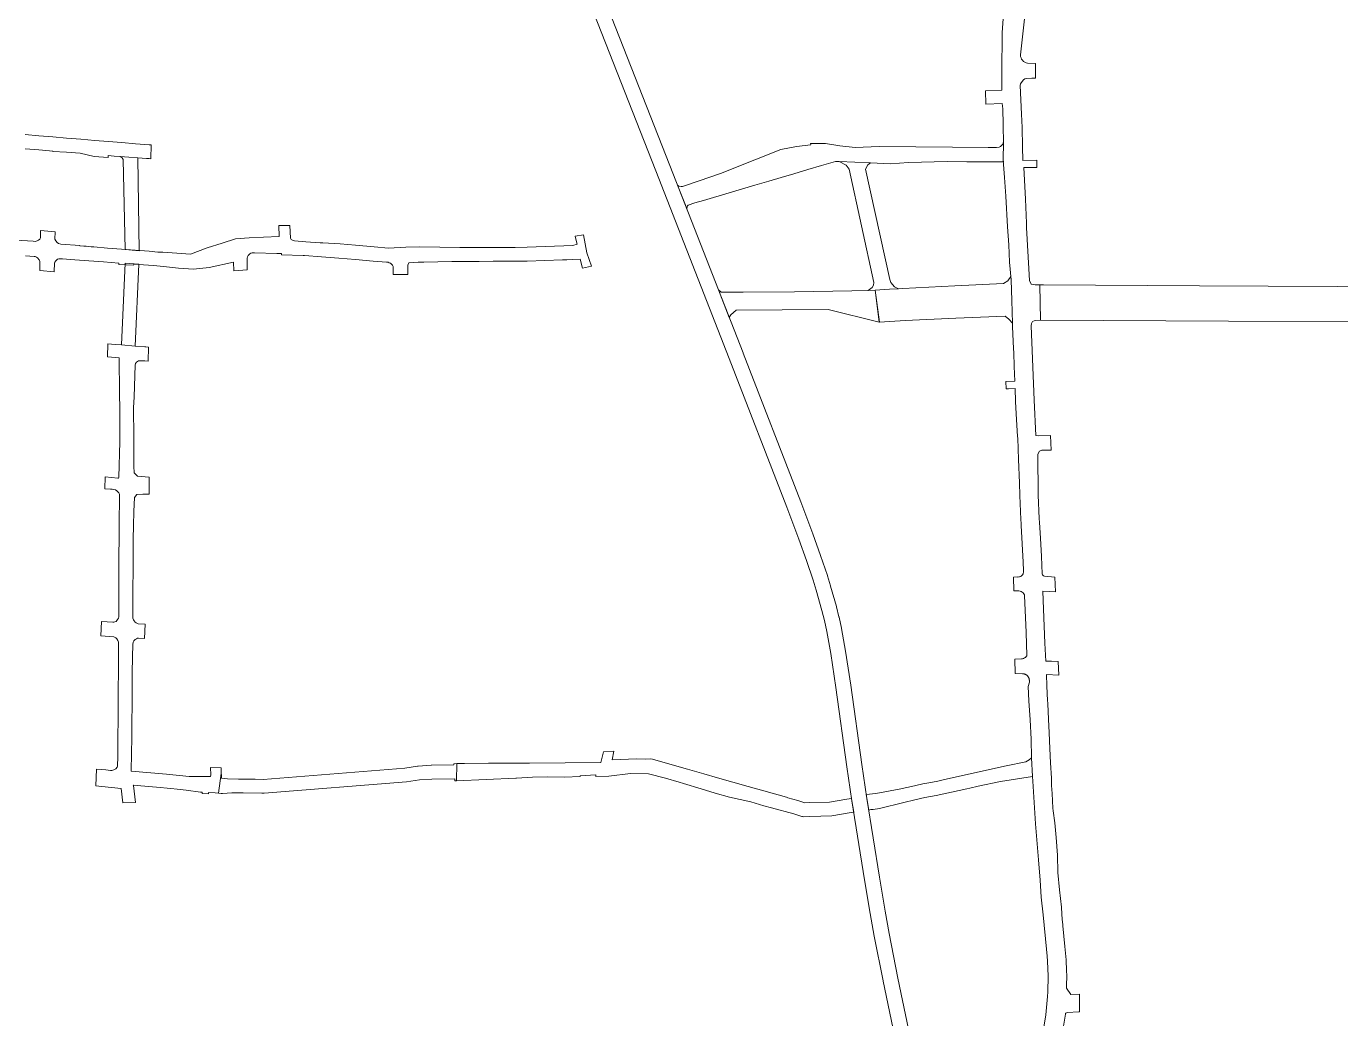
# Model space of a CAD drawing. Header units: inches. Extents: x 704148 to 723432, y 7075344 to 7101810.
# Drawn here: x 712945 to 714082, y 7084927 to 7085785 of the extents above; entities that cross this region are included whole.
import ezdxf

# ---------------------------------------------------------------- set-up
doc = ezdxf.new("R2010")
doc.units = ezdxf.units.IN
doc.header["$MEASUREMENT"] = 0
doc.layers.add('gisdb.gisadmin', color=7, linetype='Continuous', lineweight=9, true_color=0xccf5fc)

msp = doc.modelspace()

# ---------------------------------------------------------------- linework, layer by layer
at = {"layer": 'gisdb.gisadmin'}
for points in [[(713822.34, 7084899.97), (713827.15, 7084929.9), (713828.58, 7084945.78), (713828.88, 7084949.74), (713829.27, 7084963.47), (713828.74, 7084976.26), (713828.35, 7084980.73), (713827.81, 7084986.74), (713824.91, 7085016.6), (713823.28, 7085031.8), (713822.35, 7085046.423), (713820.754, 7085064.075), (713818.12, 7085095.14), (713815.87, 7085132.2), (713815.76, 7085136.21), (713814.94, 7085152.26), (713814.49, 7085168.56), (713813.5091, 7085185.1161), (713812.5332, 7085201.5872), (713811.97, 7085214.18), (713813.0283, 7085217.6864), (713812.948, 7085219.3927), (713812.9345, 7085219.6022), (713812.9136, 7085219.811), (713812.8855, 7085220.019), (713812.8501, 7085220.2258), (713812.8075, 7085220.4313), (713812.7577, 7085220.6352), (713812.7009, 7085220.8372), (713812.637, 7085221.0371), (713812.5661, 7085221.2347), (713812.4884, 7085221.4296), (713812.404, 7085221.6218), (713812.3128, 7085221.8108), (713812.2151, 7085221.9965), (713812.111, 7085222.1787), (713812.0005, 7085222.3572), (713811.8839, 7085222.5317), (713811.7612, 7085222.702), (713811.6327, 7085222.8679), (713811.4985, 7085223.0292), (713811.3586, 7085223.1857), (713811.2134, 7085223.3372), (713811.063, 7085223.4836), (713810.9076, 7085223.6246), (713810.7473, 7085223.7601), (713810.5824, 7085223.8899), (713810.413, 7085224.0138), (713810.2394, 7085224.1318), (713810.0618, 7085224.2436), (713809.8804, 7085224.3491), (713809.6954, 7085224.4482), (713809.5071, 7085224.5408), (713809.3156, 7085224.6268), (713809.1213, 7085224.706), (713808.9243, 7085224.7783), (713808.7249, 7085224.8437), (713808.5233, 7085224.9021), (713808.3198, 7085224.9534), (713808.1146, 7085224.9976), (713807.908, 7085225.0346), (713807.7003, 7085225.0643), (713807.4916, 7085225.0867), (713807.2823, 7085225.1019), (713807.0726, 7085225.1097), (713800.6321, 7085225.2363), (713800.4775, 7085237.6586), (713806.0081, 7085237.9402), (713806.9446, 7085238.0623), (713807.8503, 7085238.3299), (713808.7029, 7085238.7362), (713809.4811, 7085239.2714), (713810.1657, 7085239.922), (713810.7397, 7085240.6719), (713810.8691, 7085240.9112), (713810.0747, 7085260.7168), (713808.7946, 7085292.689), (713808.6085, 7085293.264), (713808.1303, 7085294.1731), (713807.504, 7085294.9873), (713806.7479, 7085295.6827), (713805.8844, 7085296.239), (713804.9386, 7085296.6398), (713803.9383, 7085296.8734), (713802.9128, 7085296.9329), (713799.5915, 7085296.841), (713799.1258, 7085308.7795), (713802.2692, 7085308.874), (713803.0272, 7085308.781), (713803.7902, 7085308.8108), (713804.5386, 7085308.9625), (713804.8512, 7085309.0806), (713805.0432, 7085309.153), (713805.253, 7085309.2322), (713805.9149, 7085309.613), (713806.5072, 7085310.0949), (713806.633, 7085310.2364), (713806.813, 7085310.4388), (713807.0146, 7085310.6656), (713807.2, 7085310.9575), (713807.3286, 7085311.16), (713807.424, 7085311.3102), (713807.5452, 7085311.593), (713807.7247, 7085312.0121), (713807.896, 7085312.7005), (713807.8875, 7085312.9135), (713807.8277, 7085314.4179), (713807.543, 7085321.5735), (713806.7379, 7085337.5508), (713805.8246, 7085353.3826), (713805.726, 7085355.0856), (713805.566, 7085358.6656), (713804.6712, 7085379.3327), (713804.5382, 7085390.1145), (713803.6438, 7085410.375), (713802.8304, 7085428.798), (713802.7039, 7085430.2458), (713801.631, 7085449.8537), (713801.0339, 7085460.7658), (713800.6, 7085471.91), (713794.9807, 7085471.686), (713792.7747, 7085471.5981), (713792.5257, 7085477.9825), (713800.12, 7085478.19), (713800.3443, 7085478.1995), (713799.8397, 7085490.9912), (713799.3664, 7085502.9899), (713799.2417, 7085506.1522), (713798.4824, 7085525.3993), (713798.3886, 7085528.256), (713797.764, 7085547.8911), (713797.0636, 7085565.8124), (713795.75, 7085581.17), (713795.29, 7085596.17), (713794.05, 7085611.84), (713792.66, 7085638.21), (713791.47, 7085654.47), (713790.38, 7085669.48), (713790.54, 7085685.32), (713790.35, 7085698.45), (713790.2446, 7085705.45), (713790.031, 7085708.6469), (713789.8434, 7085713.7048), (713789.49, 7085718.49), (713775.2501, 7085717.9221), (713774.8515, 7085729.4827), (713789.2373, 7085730.0418), (713789.111, 7085733.4469), (713789.2103, 7085758.7503), (713789.2158, 7085760.1681), (713789.218, 7085761.0168), (713789.2094, 7085761.3629), (713789.2283, 7085761.8766), (713789.284, 7085762.6335), (713789.45, 7085779.7), (713791.57, 7085808.74)], [(713714.3603, 7084825.1202), (713686.4095, 7084959.1884), (713686.3962, 7084959.2539), (713678.7441, 7084997.9435), (713678.7223, 7084998.0597), (713675.2415, 7085017.5118), (713675.2297, 7085017.5796), (713670.3173, 7085046.8154), (713670.3085, 7085046.869), (713659.4142, 7085115.1897), (713659.4039, 7085115.2567), (713655.0371, 7085144.6071), (713655.0282, 7085144.6695), (713645.4965, 7085213.3047), (713641.0709, 7085242.514), (713637.577, 7085261.7424), (713635.5322, 7085271.1813), (713633.382, 7085279.8655), (713628.4303, 7085297.3022), (713625.7462, 7085305.9161), (713619.9845, 7085323.1937), (713613.3476, 7085341.6478), (713602.9138, 7085369.2961), (713553.2185, 7085497.8819), (713489.6887, 7085660.1039), (713435.8887, 7085796.5641)], [(713447.992, 7085801.3085), (713501.7854, 7085664.8651), (713501.7908, 7085664.8514), (713565.3287, 7085502.6089), (713565.3392, 7085502.5818), (713615.049, 7085373.9583), (713615.0674, 7085373.9101), (713625.5282, 7085346.1903), (713625.5633, 7085346.0951), (713632.2431, 7085327.5218), (713632.2929, 7085327.3783), (713638.0989, 7085309.9676), (713638.1385, 7085309.845), (713640.8662, 7085301.0909), (713640.9133, 7085300.9329), (713645.9176, 7085283.3106), (713645.9743, 7085283.0972), (713648.1741, 7085274.2131), (713648.2173, 7085274.027), (713650.3054, 7085264.388), (713650.348, 7085264.1739), (713653.8785, 7085244.7442), (713653.9099, 7085244.5559), (713658.3558, 7085215.2124), (713658.3674, 7085215.1328), (713667.9003, 7085146.489), (713672.2573, 7085117.2033), (713683.142, 7085048.9428), (713688.0443, 7085019.7678), (713691.5086, 7085000.4078), (713699.1427, 7084961.8089), (713727.0919, 7084827.7485)], [(713808.9747, 7085794.2257), (713805.2172, 7085760.4428), (713805.3703, 7085759.1915), (713805.7268, 7085757.9824), (713806.277, 7085756.8482), (713807.0059, 7085755.8198), (713807.8938, 7085754.925), (713808.9166, 7085754.1881), (713810.0465, 7085753.6291), (713811.2528, 7085753.2633), (713818.1196, 7085753.0805), (713818.2815, 7085740.4033), (713815.14, 7085740.5), (713810.46, 7085740.2), (713809.1, 7085739.88), (713807.8, 7085738.9), (713806.6, 7085737.5), (713805.32, 7085735.48), (713805.1, 7085734.04), (713806.02, 7085709.24), (713806.83, 7085697.57), (713807.07, 7085681.1), (713807.25, 7085669.2), (713819.2731, 7085669.2838), (713819.4447, 7085662.9589), (713808.29, 7085663.01), (713809.49, 7085635.76), (713810.58, 7085614.81), (713810.43, 7085610.79), (713810.74, 7085605.9), (713813.19, 7085565.17), (713814.61, 7085562.01), (713818.021, 7085561.5261), (713821.9304, 7085561.5057), (713822.7064, 7085531.1012), (713818.56, 7085530.79), (713817.09, 7085530.51), (713815.76, 7085529.77), (713814.68, 7085528.24), (713814.47, 7085526.03), (713817.01, 7085461.64), (713818.68, 7085431.12), (713820.96, 7085431.05), (713831.3151, 7085431.1891), (713831.6886, 7085418.6021), (713823.74, 7085418.47), (713821.78, 7085417.56), (713820.23, 7085415.2), (713820.67, 7085379.53), (713821.55, 7085359.38), (713821.71, 7085355.8), (713822.5, 7085342.38), (713823.36, 7085326.49), (713823.96, 7085311.41), (713824.34, 7085310.59), (713825.09, 7085309.82), (713826.02, 7085309.41), (713835.006, 7085308.6871), (713835.5052, 7085295.9577), (713824.65, 7085296.64), (713825.27, 7085281.06), (713825.85, 7085266.36), (713826.48, 7085251.49), (713827.07, 7085235.91), (713827.8467, 7085235.8976), (713832.1, 7085235.83), (713837.8718, 7085235.6085), (713838.3333, 7085223.8391), (713827.8766, 7085224.4257), (713827.9667, 7085214.6111), (713828.5607, 7085201.5959), (713828.7775, 7085201.5837), (713828.8461, 7085199.9767), (713828.8847, 7085199.074), (713829.495, 7085185.8281), (713830.1916, 7085174.07), (713830.7181, 7085160.5183), (713831.27, 7085148.1), (713831.97, 7085134.64), (713832.1356, 7085128.2947), (713832.542, 7085121.6054), (713833.2841, 7085108.786), (713833.4516, 7085106.5806), (713835.08, 7085096.05), (713836.23, 7085083.29), (713837.42, 7085068.06), (713837.61, 7085053.06), (713839.05, 7085038.22), (713840.66, 7085023.24), (713840.73, 7085022.54), (713841.3833, 7085012.502), (713841.796, 7085008.252), (713841.9103, 7085007.0752), (713843.6529, 7084989.1326), (713844.6794, 7084977.6507), (713845.0914, 7084968.1118), (713845.2563, 7084964.1324), (713845.2635, 7084963.0157), (713845.0588, 7084955.8083), (713845.23, 7084953.17), (713848.72, 7084947.63), (713856.2663, 7084947.8305), (713856.2663, 7084932.6403), (713855.85, 7084932.61), (713845.59, 7084932.05), (713844.97, 7084931.79), (713844.59, 7084931.5), (713844.36, 7084931.2), (713844.15, 7084930.58), (713841.57, 7084915.04)], [(712943.88, 7085691.67), (712955.57, 7085690.48), (712967.62, 7085689.49), (712979.65, 7085688.51), (712991.89, 7085687.5), (713004.1, 7085686.5), (713015.68, 7085685.55), (713027.58, 7085684.57), (713039.22, 7085683.62), (713051.14, 7085682.78), (713052.799, 7085682.6709), (713052.4936, 7085670.665), (713051.1097, 7085670.7561), (713048.832, 7085670.9157), (713025.9009, 7085672.583), (713025.8778, 7085672.5978), (713020.7934, 7085672.9544), (713015.58, 7085673.32), (713015.54, 7085671.82), (713003.55, 7085672.64), (712991.52, 7085675.36), (712979.58, 7085676.25), (712967.71, 7085676.81), (712967.77, 7085677.25), (712958.83, 7085678.02), (712955.7, 7085678.28), (712943.72, 7085679.31)], [(712936, 7085600.32), (712950.63, 7085599.26), (712952.42, 7085599.19), (712954.17, 7085599.58), (712955.39, 7085600.21), (712956.57, 7085601.06), (712957.11, 7085602.23), (712957.06, 7085605.74), (712957.1084, 7085608.5621), (712969.7765, 7085607.433), (712969.54, 7085601.16), (712970.29, 7085599.66), (712971.42, 7085598.23), (712972.78, 7085597.45), (712974.78, 7085596.88), (712991.08, 7085595.5), (712991.08, 7085595.28), (712994.63, 7085595.06), (712996.65, 7085594.88), (712998.86, 7085594.65), (713000.86, 7085594.5), (713003.16, 7085594.32), (713015.13, 7085593.38), (713027.13, 7085592.43), (713038.99, 7085591.49), (713051.17, 7085590.57), (713058.72, 7085589.96), (713062.94, 7085589.74), (713075.07, 7085588.91), (713087.03, 7085588.1), (713101.46, 7085593.58), (713114.45, 7085597.75), (713125.95, 7085601.48), (713137.81, 7085602.23), (713149.99, 7085602.76), (713163.78, 7085603.35), (713163.3337, 7085612.8495), (713172.752, 7085612.924), (713173.58, 7085601.99), (713173.68, 7085601.45), (713174.07, 7085600.89), (713174.57, 7085600.43), (713175.15, 7085600.08), (713176.08, 7085599.85), (713176.92, 7085599.69), (713186.69, 7085598.89), (713199.1825, 7085598.0233), (713201.55, 7085597.87), (713216.4, 7085596.95), (713229.82, 7085595.84), (713245.75, 7085594.52), (713258.31, 7085593.36), (713273.24, 7085594.1), (713285.31, 7085594.33), (713319.93, 7085593.88), (713331.93, 7085593.82), (713336.2036, 7085593.796), (713349.1259, 7085593.9381), (713367.9348, 7085593.9895), (713378.2843, 7085594.017), (713417.8671, 7085595.4551), (713421.45, 7085596.82), (713420.3944, 7085601.2129), (713419.8312, 7085603.5565), (713427.0135, 7085604.8292), (713429.83, 7085589.23), (713433.9417, 7085577.5732), (713426.1498, 7085576.0981), (713424.21, 7085583.66), (713417.82, 7085583.4), (713412.7096, 7085583.286), (713408.8838, 7085583.2007), (713378.308, 7085582.017), (713378.2183, 7085582.0168), (713369.0585, 7085581.9924), (713349.1501, 7085581.9395), (713348.958, 7085581.939), (713336.7613, 7085581.8032), (713324.8, 7085581.67), (713312.99, 7085581.81), (713300.86, 7085581.55), (713300.86, 7085581.32), (713288.77, 7085581.3), (713283.9, 7085581.18), (713275.76, 7085580.71), (713275.1, 7085578.61), (713274.89, 7085578), (713274.9237, 7085570.5551), (713262.429, 7085570.4545), (713262.19, 7085577.35), (713262.06, 7085578.1), (713261.86, 7085578.49), (713261.16, 7085579.29), (713259.94, 7085580.2), (713258.97, 7085580.74), (713257.86, 7085581.04), (713256.59, 7085581.2), (713244.96, 7085582.07), (713229.61, 7085583.4), (713215.21, 7085584.63), (713200.34, 7085585.91), (713185.61, 7085586.94), (713184.37, 7085587.03), (713165.74, 7085587.41), (713165.74, 7085588.64), (713161.76, 7085588.65), (713142.27, 7085589.22), (713140.4, 7085589.11), (713139.22, 7085588.87), (713138.24, 7085588.37), (713137.55, 7085587.86), (713136.81, 7085586.97), (713136.21, 7085585.83), (713135.94, 7085584.72), (713135.86, 7085583.68), (713136.07, 7085574.4143), (713124.3294, 7085573.5504), (713124.19, 7085581.19), (713102.95, 7085576.43), (713089.54, 7085575.02), (713076.45, 7085576.03), (713063.59, 7085577.4), (713054.85, 7085578.23), (713050.59, 7085578.54), (713037.73, 7085579.49), (713037.71, 7085578.6), (713024.94, 7085579.27), (713024.96, 7085580.33), (713011.75, 7085581.34), (712998.88, 7085582.34), (712986.79, 7085583.33), (712976.07, 7085584.01), (712973.05, 7085584.15), (712971.93, 7085583.75), (712970.33, 7085582.33), (712969.51, 7085581.31), (712969.29, 7085580.59), (712969.0033, 7085572.8066), (712956.5612, 7085574.0508), (712956.55, 7085580.46), (712956.41, 7085581.7), (712956.01, 7085583.06), (712954.59, 7085584.94), (712953.57, 7085585.48), (712952.41, 7085585.94), (712951.47, 7085586.16), (712944.17, 7085586.75)]]:
    msp.add_lwpolyline(points, dxfattribs=at)
for points in [[(713790.4963, 7085667.878), (713784.6911, 7085667.8407), (713777.3575, 7085667.917), (713758.9094, 7085668.1112), (713741.6805, 7085668.2769), (713708.21, 7085667.45), (713692.85, 7085666.12), (713675.42, 7085667.02), (713648.34, 7085668.23), (713645.07, 7085668.38), (713632.99, 7085664.79), (713621.17, 7085661.27), (713609.13, 7085657.69), (713598.06, 7085654.4), (713587.56, 7085651.28), (713575.43, 7085647.67), (713531.02, 7085634.46), (713523.433, 7085632.437), (713517.7647, 7085630.3712), (713516.9453, 7085629.8685), (713516.431, 7085627.468), (713508.4609, 7085647.8196), (713509.6888, 7085646.8688), (713511.439, 7085646.5566), (713512.8382, 7085646.6586), (713527.0361, 7085651.4981), (713545.73, 7085657.87), (713575.2164, 7085669.5849), (713597.96, 7085678.62), (713611.26, 7085681.13), (713623.77, 7085682.55), (713623.59, 7085683.99), (713636.61, 7085683.76), (713649.01, 7085681.84), (713662.32, 7085680.32), (713683.02, 7085681.21), (713746.52, 7085680.74), (713777.2681, 7085680.4167), (713784.56, 7085680.34), (713786.86, 7085680.7), (713788, 7085681.28), (713788.96, 7085682.16), (713789.92, 7085683.24), (713790.4, 7085684.3), (713790.54, 7085685.32), (713790.38, 7085669.48)], [(713048.832, 7085670.9157), (713041.2, 7085671.4507), (713042.4823, 7085591.0167), (713030.4284, 7085591.9959), (713028.6902, 7085670.071), (713027.6866, 7085671.438), (713025.9009, 7085672.583)], [(713677.9901, 7085561.3081), (713678.3818, 7085563.5721), (713656.9105, 7085661.5781), (713654.3839, 7085665.1568), (713648.34, 7085668.23), (713675.42, 7085667.02), (713673.0628, 7085665.5106), (713671.2038, 7085661.7548), (713692.1322, 7085566.2271), (713692.9522, 7085563.5621), (713696.27, 7085559.8933), (713699.6711, 7085558.1898), (713691.9213, 7085557.6768), (713679.5512, 7085556.8479), (713673.4477, 7085556.7415), (713676.9543, 7085559.3273)], [(713039.0188, 7085508.5936), (713027.0521, 7085509.5835), (713030.2892, 7085580.237), (713042.2606, 7085579.3388)], [(713797.0636, 7085565.8124), (713797.764, 7085547.8911), (713798.3886, 7085528.256), (713795.2541, 7085531.7688), (713791.8952, 7085534.416), (713749.1677, 7085532.7213), (713705.3374, 7085530.5897), (713683.1488, 7085529.2216), (713679.5512, 7085556.8479), (713691.9213, 7085557.6768), (713699.6711, 7085558.1898), (713703.3339, 7085558.4323), (713748.3771, 7085560.7035), (713790.4474, 7085562.8027), (713794.1928, 7085565.0937), (713796.8096, 7085568.7818)], [(713679.5512, 7085556.8479), (713683.0091, 7085529.2216), (713638.7482, 7085540.272), (713559.073, 7085539.5965), (713556.7615, 7085537.6518), (713554.6701, 7085535.5971), (713553.2607, 7085533.4241), (713543.9675, 7085557.1541), (713546.3043, 7085555.2088), (713565.1319, 7085555.2689), (713609.7301, 7085555.4114), (713659.3348, 7085556.4469), (713673.4477, 7085556.7415)], [(713822.7064, 7085531.1012), (713821.9304, 7085561.5057), (713825.1764, 7085561.4888), (713960.1967, 7085560.7841), (714138.896, 7085559.8516), (714189.7626, 7085559.4712), (714202.769, 7085559.358), (714201.9986, 7085540.4485), (714201.6657, 7085528.9665), (713985.3953, 7085530.2522)], [(713113.5093, 7085138.8811), (713111.1982, 7085121.7261), (713108.35, 7085121.9), (713102.45, 7085122.27), (713102.55, 7085121.21), (713097.03, 7085121.33), (713096.97, 7085122.55), (713095.57, 7085122.55), (713083.05, 7085124.22), (713075.4003, 7085125.2384), (713069.8478, 7085125.7874), (713057.4866, 7085126.9046), (713037.4045, 7085128.6053), (713037.4381, 7085128.3401), (713039.2845, 7085113.7552), (713028.2993, 7085113.4607), (713026.94, 7085125.69), (713010.09, 7085127.64), (713004.9743, 7085128.2317), (713005.6358, 7085142.5197), (713013.65, 7085141.91), (713017.53, 7085141.47), (713018.71, 7085141.47), (713020.57, 7085141.83), (713022.41, 7085142.85), (713023.47, 7085144.25), (713023.6286, 7085144.7409), (713023.89, 7085153.7854), (713023.89, 7085157.51), (713024.046, 7085165.6094), (713024.0943, 7085171.534), (713024.1948, 7085184.3241), (713024.3056, 7085198.4262), (713024.4164, 7085212.2722), (713024.5229, 7085226.1111), (713024.6336, 7085240.0904), (713024.6423, 7085240.4343), (713024.71, 7085250.41), (713024.45, 7085252.41), (713024.11, 7085253.77), (713023.27, 7085255.17), (713022.39, 7085256.11), (713021.27, 7085256.81), (713020.49, 7085257.09), (713009.4089, 7085257.8589), (713009.7994, 7085270.1739), (713019.81, 7085269.69), (713020.47, 7085269.69), (713021.51, 7085269.85), (713022.45, 7085270.33), (713023.21, 7085271.01), (713023.87, 7085271.99), (713024.49, 7085273.25), (713024.79, 7085274.29), (713024.79, 7085286.47), (713024.79, 7085300.83), (713024.85, 7085315.19), (713024.91, 7085328.52), (713025.06, 7085341.03), (713025.21, 7085354.11), (713025.49, 7085378.95), (713025.37, 7085380.45), (713024.91, 7085381.67), (713023.19, 7085383.43), (713022.07, 7085384.15), (713020.65, 7085384.47), (713019.21, 7085384.65), (713017.79, 7085384.67), (713012.7259, 7085385.1304), (713012.9822, 7085395.4219), (713024.12, 7085394.24), (713024.63, 7085394.31), (713024.79, 7085395.29), (713025.74, 7085425.72), (713025.87, 7085429.95), (713025.76, 7085439.76), (713025.61, 7085453.77), (713025.49, 7085467.84), (713025.24, 7085498.36), (713015.02, 7085499.1725), (713015.2341, 7085510.6273), (713018.53, 7085510.32), (713021.7053, 7085510.0258), (713027.0496, 7085509.5306), (713027.0521, 7085509.5835), (713039.0188, 7085508.5936), (713039.0148, 7085508.5065), (713047.41, 7085507.89), (713048.1919, 7085507.8348), (713050.4265, 7085507.6771), (713050.2746, 7085495.563), (713047.43, 7085495.81), (713041.91, 7085495.79), (713040.97, 7085495.31), (713040.07, 7085494.63), (713039.35, 7085493.59), (713038.89, 7085492.07), (713038.27, 7085464.71), (713037.6426, 7085455.0598), (713037.6046, 7085451.7773), (713037.5946, 7085447.2012), (713037.93, 7085437.85), (713037.93, 7085424.63), (713037.97, 7085404.7), (713038.22, 7085398.82), (713041.04, 7085396), (713051.1311, 7085395.2048), (713051.2624, 7085380.3577), (713045.71, 7085380.56), (713040.35, 7085380.23), (713038.33, 7085377.54), (713037.81, 7085365.33), (713037.52, 7085353.3), (713037.37, 7085341.47), (713037.19, 7085327.58), (713037.15, 7085313.68), (713037.11, 7085299.57), (713037.04, 7085285.58), (713036.99, 7085274.37), (713037.13, 7085273.27), (713037.53, 7085271.83), (713038.17, 7085270.75), (713039.01, 7085269.79), (713040.01, 7085269.09), (713041.73, 7085268.39), (713047.6297, 7085268.1035), (713047.1762, 7085255.6058), (713041.89, 7085255.97), (713040.99, 7085255.87), (713040.11, 7085255.39), (713039.15, 7085254.65), (713037.93, 7085253.61), (713037.21, 7085252.31), (713036.91, 7085250.37), (713036.63, 7085239.81), (713036.52, 7085225.69), (713036.41, 7085211.4), (713036.3, 7085197.68), (713036.19, 7085183.67), (713036.08, 7085169.67), (713035.97, 7085156.38), (713035.52, 7085140.81), (713066.05, 7085138.22), (713085.75, 7085136.2732), (713103.79, 7085136.11), (713104.27, 7085136.35), (713104.47, 7085136.93), (713104.55, 7085137.57), (713104.284, 7085144.0475), (713113.4885, 7085143.7768), (713113.5064, 7085139.5654)], [(713317.009, 7085132.41), (713317.3241, 7085147.3448), (713318.24, 7085147.41), (713324.05, 7085147.48), (713344.86, 7085147.72), (713361.2934, 7085147.7732), (713380.3383, 7085147.8349), (713442.014, 7085148.293), (713444.2852, 7085157.3805), (713453.4328, 7085157.9573), (713451.97, 7085150.47), (713473.24, 7085151.45), (713480.52, 7085151.31), (713484.7401, 7085151.4812), (713486.6583, 7085151.2828), (713501.8123, 7085146.8584), (713516.9468, 7085142.5194), (713531.0981, 7085138.3826), (713543.02, 7085135.12), (713556.36, 7085131.33), (713569.69, 7085127.55), (713583.18, 7085123.72), (713602.82, 7085118.15), (713603.9267, 7085117.7258), (713612.4668, 7085115.4547), (713617.7929, 7085113.6191), (713618.5333, 7085113.3639), (713622.322, 7085113.5918), (713640.0426, 7085114.0014), (713654.8445, 7085116.5183), (713659.1075, 7085117.2483), (713659.4142, 7085115.1897), (713660.9762, 7085105.3937), (713656.863, 7085104.6893), (713642.0249, 7085102.1663), (713622.9929, 7085101.5403), (713617.7978, 7085101.3535), (713616.7164, 7085101.4444), (713616.16, 7085101.57), (713609.1974, 7085103.9084), (713589.69, 7085109.1), (713583.05, 7085110.87), (713571.78, 7085114.16), (713553.48, 7085118.41), (713540.92, 7085121.64), (713528.92, 7085125.55), (713513.51, 7085130.02), (713509.72, 7085131.37), (713498.1, 7085134.65), (713483.43, 7085138.62), (713467.79, 7085138.81), (713449.06, 7085136.43), (713437.76, 7085136.22), (713437.71, 7085137.75), (713424.26, 7085136.84), (713424.28, 7085136.04), (713410.61, 7085135.69), (713396.29, 7085135.81), (713383.01, 7085135.48), (713369.16, 7085134.8), (713368.6105, 7085134.7748), (713368.3516, 7085134.763)], [(713111.1982, 7085121.7261), (713113.5093, 7085138.8811), (713113.5097, 7085138.7782), (713113.6028, 7085137.405), (713113.79, 7085134.6351), (713115.9897, 7085134.4043), (713119.0225, 7085134.0862), (713128.4765, 7085133.9671), (713143.0206, 7085133.7837), (713149.7375, 7085133.6505), (713272.3063, 7085143.3676), (713272.5069, 7085143.4043), (713283.422, 7085145.1068), (713283.9185, 7085145.1635), (713295.1185, 7085145.9735), (713295.4862, 7085145.9888), (713314.9344, 7085146.1999), (713314.8795, 7085147.1709), (713317.3241, 7085147.3448), (713317.009, 7085132.41), (713315.7184, 7085132.3508), (713315.6133, 7085134.2067), (713295.8005, 7085133.9915), (713285.0335, 7085133.2128), (713273.7312, 7085131.465), (713150.6317, 7085121.6838), (713148.5651, 7085121.7079), (713132.5728, 7085121.9153), (713122.7745, 7085122.0384), (713114.6768, 7085121.5164), (713113.59, 7085121.58)], [(713815.76, 7085136.21), (713787.97, 7085131.76), (713768.77, 7085127.81), (713761.5, 7085126.06), (713758.93, 7085125.44), (713732.31, 7085119.77), (713722.6, 7085117.87), (713713.75, 7085115.91), (713704.37, 7085113.6), (713683.17, 7085108.35), (713677.7, 7085107.68), (713675.87, 7085107.63), (713673.8894, 7085106.9683), (713672.2573, 7085117.2033), (713671.767, 7085120.4989), (713679.98, 7085121.59), (713700.28, 7085125.31), (713713.66, 7085128.19), (713714.8132, 7085128.4128), (713720.8425, 7085129.7532), (713725.9649, 7085130.737), (713733.5934, 7085132.267), (713739.57, 7085133.6), (713792.84, 7085145.32), (713809.89, 7085148.75), (713812.7474, 7085150.736), (713814.94, 7085152.26)]]:
    msp.add_lwpolyline(points, close=True, dxfattribs=at)

doc.saveas('drawing.dxf')
